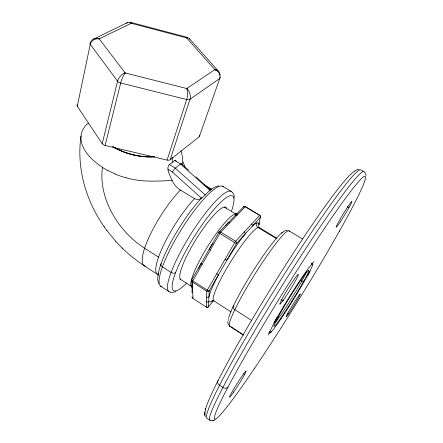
<?xml version="1.0" encoding="UTF-8"?>
<svg xmlns="http://www.w3.org/2000/svg" width="443" height="443" viewBox="0 0 443 443"><rect width="100%" height="100%" fill="white"/><g stroke="black" fill="none" stroke-linecap="round" stroke-linejoin="round"><path stroke-width="0.66" d="M258.568 226.711L260.296 217.363A1.683 1.534 10 0 0 259.759 215.232L235.648 241.258A1.772 0.288 -58.3 0 0 234.685 242.631L207.296 290.121A1.75 0.277 -57.6 0 0 206.798 291.278L206.272 307.149L206.682 306.822M172.194 157.243L172.299 162.692C163.711 165.865 169.985 175.085 172.161 180.534A16.258 12.338 49.8 0 0 180.428 190.08L194.549 198.674C201.41 202.158 205.458 193.181 210.541 190.097L195.961 176.818M191.902 281.72L192.057 290.132M80.997 136.162C76.157 169.558 86.928 203.99 107.029 230.714M182.366 164.414L182.522 157.271L181.076 150.841M268.452 334.958L269.626 331.32M158.295 273.049L157.642 279.317L158.605 283.581M181.237 164.159L181.265 163.672L180.738 163.722L175.278 168.146L172.321 171.995L201.51 198.182M220.021 77.148A3.599 1.744 19.5 0 1 219.739 78.466L199.306 136.682L170.19 159.718A3.594 2.088 18.2 0 1 167.094 160.089L105.096 145.476A3.671 2.132 14.9 0 1 102.206 143.715L77.281 106.198L90.239 44.366A3.749 1.805 14.6 0 1 90.654 42.594M204.821 413.291L205.624 408.524M102.206 143.715L117.583 81.196A7.581 4.336 -52.4 0 1 119.544 77.193L121.089 75.432A8.29 4.735 -52.4 0 1 125.192 72.957L186.769 88.522L187.433 89.48M105.096 145.476L120.69 83.002A7.631 1.534 -69 0 1 122.118 78.682L123.043 76.561A8.339 1.672 -69 0 1 125.192 72.957L99.21 38.829L97.787 38.491M167.094 160.089L186.702 99.525A7.542 2.636 -84.9 0 0 187.522 95.118L187.566 92.808A8.279 2.885 -84.9 0 0 186.769 88.528L214.844 69.623L216.156 70.066M170.19 159.718L189.953 99.298A7.503 5.05 75.4 0 0 190.307 95.705L189.61 92.676A8.267 5.56 75.4 0 0 186.769 88.528L187.273 89.492M307.514 275.967L310.111 271.182M273.924 322.892L277.113 317.182M192.987 298.266L192.317 281.986A1.739 0.316 -57.6 0 1 192.788 280.823L219.817 233.467A1.761 0.327 -58.3 0 1 220.78 232.11L245.228 206.77A1.672 0.293 -58.8 0 1 245.583 206.593M213.786 300.481L208.509 306.645A1.639 1.124 41.4 0 1 207.424 307.121M311.446 264.045L314.021 261.647M192.002 296.904A1.622 1.562 -0.3 0 0 192.711 298.305L206.25 307.071A1.634 1.573 5.6 0 0 208.509 306.645L209.218 290.824L236.59 243.423L260.296 217.363A1.678 1.312 41.7 0 0 259.426 215.287L245.228 206.77A1.667 1.301 43.4 0 0 243.285 207.147L218.781 232.453L191.847 279.694L191.874 280.712M176.214 161.186L175.528 160.205L174.968 160.233L172.299 162.692M126.449 23.318L128.033 22.366A7.719 4.779 79.1 0 1 131.217 23.291A7.681 2.071 -84.6 0 0 129.976 22.349M281.515 232.913L285.209 230.543L287.374 230.255M124.322 73.544L125.192 72.951L124.173 73.46M127.606 22.504L92.177 39.815A7.37 6.119 44.5 0 0 91.745 40.28M354.705 170.815L357.656 169.508L359.063 169.409M214.074 187.345L218.742 185.683M187.273 37.649L186.641 37.926L131.217 23.285L130.619 22.682M365.99 175.566C366.3 172.609 363.16 171.142 360.973 170.023A146.101 10.106 -58.2 0 0 275.302 288.615A146.101 10.106 -58.2 0 0 206.815 418.231L211.294 420.85L213.903 420.313M212.657 420.85L215.27 419.726M175.971 291.538L172.842 292.435L170.417 292.214M93.778 38.768L95.04 38.386A8.157 6.767 44.4 0 1 99.21 38.829L131.217 23.285L130.763 22.682M187.406 37.727L186.641 37.926L214.844 69.623A7.708 6.883 29.2 0 1 218.792 72.68L219.728 74.546A7.022 6.274 29.1 0 1 219.739 78.466L189.953 99.298A3.837 1.977 18.5 0 1 186.702 99.525L120.69 83.002A3.926 2.016 15.7 0 1 117.583 81.196L90.239 44.366A7.193 6.318 -11.1 0 1 92.332 40.867L94.143 39.648A7.896 6.933 -11.2 0 1 99.21 38.834L97.77 38.574M270.175 332.112L271.299 331.885M268.735 333.092L269.92 332.909M152.625 156.828L154.563 156.639M153.915 156.789C139.634 157.564 125.197 153.865 112.821 146.755A44.378 24.863 16.4 0 0 154.225 156.756M151.833 156.855L145.559 156.761L139.041 155.997M172.161 180.534C156.966 181.082 141.428 182.378 126.615 177.842M131.632 154.452L138.183 155.858M187.372 37.356L130.375 22.288M124.843 152.337L131.161 154.319M216.156 70.16L214.844 69.623A7.752 6.246 -27.1 0 1 218.742 71.522L219.656 73.023A7.06 5.687 -27.1 0 1 219.833 73.588M118.242 149.596L124.389 152.176M112.899 146.755L117.467 149.219M107.394 170.334L102.449 167.482A72.552 53.116 49.6 0 0 144.645 248.241L158.55 257.145M347.362 206.615L348.995 207.557M222.696 186.32L231.096 191.332M174.658 160.493L180.428 163.943L210.132 190.523M288.83 230.731L302.425 238.871M249.708 209.201L245.588 206.731A1.672 1.517 7.4 0 0 243.285 207.147M250.295 209.55L259.759 215.232M204.605 185.002L211.029 188.856M169.464 164.646L175.278 168.146L205.27 195.02M167.93 169.342L172.321 171.995M259.21 227.508L276.836 238.168M224.319 207.13L235.449 213.864A3.328 3.234 78.2 0 0 236.645 214.296M276.637 238.783L258.059 227.541A3.361 3.289 67.2 0 1 256.862 222.951M300.647 280.347L301.821 281.067A1.661 1.052 28.8 0 0 303.854 281.078M281.255 299.773L282.9 300.803M287.369 313.256L288.454 313.937M251.757 320.555L234.868 309.712A3.55 2.475 26.7 0 1 233.467 305.853M179.886 279.001L191.52 286.494M213.598 300.703L231.024 311.905M157.392 274.272C145.11 266.509 132.806 258.557 122.429 248.285L122.146 248.002M227.813 321.358L227.968 323.6L229.59 325.998L243.279 334.875M229.59 325.998L243.644 335.107M160.488 286.045L168.7 291.394M243.55 373.781L244.619 374.485M181.265 163.672L188.563 170.201M106.841 230.465L115.861 241.463M115.778 241.385L122.429 248.285M218.737 71.528L189.272 38.53A7.481 3.954 -55.4 0 0 186.641 37.932A7.52 1.052 -69 0 1 187.505 37.555L187.533 37.755M189.272 38.53L189.693 39.194M104.077 226.611L104.349 226.982M232.68 192.605L233.91 194.737L234.397 198.049M184.941 166.939L183.086 161.867M204.821 411.857L204.838 415.29L205.369 416.608M311.761 262.987L312.066 264.155M204.832 413.862L204.838 415.29M158.057 275.374A56.006 12.238 -58.1 0 1 158.339 273.425M158.439 272.905A56.006 12.238 -58.1 0 1 201.814 197.766M210.431 189.914A56.006 12.238 -58.1 0 1 213.936 187.749M161.114 263.591A3.45 2.381 20 0 0 162.409 266.847L171.059 272.412A3.461 2.392 20.8 0 0 175.672 272.456M208.31 188.402A50.436 11.435 -58 0 1 211.632 189.477M158.201 274.638A50.436 11.435 -58 0 1 163.65 245.034A50.436 11.435 -58 0 1 194.549 198.674M161.28 286.521A58.797 12.603 -58.1 0 1 181.259 229.679A58.797 12.603 -58.1 0 1 223.466 186.83M170.356 292.015A58.991 11.878 -58.1 0 1 190.158 235.233A58.991 11.878 -58.1 0 1 232.37 192.561M186.78 282.955A55.752 10.986 -58.1 0 1 175.932 271.786A55.752 10.986 -58.1 0 1 216.527 206.576A55.752 10.986 -58.1 0 1 231.512 211.106M145.697 266.215A50.17 12.426 -58 0 1 149.036 237.215A50.17 12.426 -58 0 1 180.428 190.08M126.593 177.97A53.382 30.069 17.4 0 1 115.296 174.165M115.429 173.961A52.651 29.421 17.4 0 1 107.483 170.256M102.66 167.338A52.025 29.986 16.9 0 1 88.284 123.126M180.816 279.622A42.583 8.384 -58.1 0 1 197.484 237.038A42.583 8.384 -58.1 0 1 226.511 208.06M90.821 41.958A7.37 6.119 44.5 0 1 91.374 40.795M219.938 74.169A7.06 5.687 -27.1 0 1 219.944 75.382M77.281 106.198A3.516 1.922 13.7 0 1 77.16 104.83M199.693 135.464A3.383 1.861 19.4 0 1 199.306 136.682M278.248 315.964A1.772 1.202 29.5 0 1 278.187 316.939M306.423 271.581A31.292 1.91 -58.2 0 1 306.257 272.113M306.002 272.794A31.292 1.91 -58.2 0 1 291.572 298.438A31.292 1.91 -58.2 0 1 274.953 322.814M214.035 300.924A43.132 6.246 -58.1 0 1 231.296 260.772A43.132 6.246 -58.1 0 1 259.581 227.813M192.052 286.782A42.766 7.681 -58.1 0 1 207.856 246.147A42.766 7.681 -58.1 0 1 237.249 214.312M206.432 301.816A1.672 1.606 5.2 0 0 208.747 301.378A46.415 6.922 -58.1 0 0 212.701 300.647M206.599 297.02A1.706 1.634 4.8 0 0 208.963 296.577A46.415 6.922 -58.1 0 1 218.659 274.477A1.761 0.399 30.2 0 1 216.743 273.746M192.461 287.922A1.694 1.617 -0.5 0 1 192.002 285.674M192.583 292.873A1.661 1.589 -0.4 0 1 192.135 290.663M210.32 250.107A1.755 0.354 29.8 0 1 209.323 249.049A46.116 8.085 -58.1 0 1 212.983 243.262M202.108 264.493A1.75 0.393 29.8 0 1 201.139 263.402A46.116 8.085 -58.1 0 0 198.398 268.835M225.066 259.316A1.766 0.36 30.1 0 0 226.971 260.08A46.415 6.922 -58.1 0 1 245.14 234.026A1.739 1.323 42 0 0 244.226 231.888M237.022 215.276A1.7 1.307 43.6 0 0 235.061 215.641A46.116 8.085 -58.1 0 1 237.271 213.952M229.596 222.973A1.728 1.312 43.7 0 0 227.619 223.327A46.116 8.085 -58.1 0 0 225.902 225.387M251.447 224.003A1.711 1.323 41.9 0 1 252.338 226.113A46.415 6.922 -58.1 0 1 258.878 224.573A1.645 1.506 10.3 0 0 258.823 222.895M192.561 297.497A1.628 1.119 42.5 0 1 192.356 297.148M211.848 301.223A3.289 3.101 59.3 0 1 212.657 300.315M228.311 320.411A52.7 5.964 -58.1 0 1 228.35 319.481M228.566 318.284A52.7 5.964 -58.1 0 1 228.804 317.343M228.953 316.828A52.7 5.964 -58.1 0 1 253.678 270.13A52.7 5.964 -58.1 0 1 282.407 232.503M229.972 326.231A56.128 6.102 -58.1 0 1 255.318 273.475A56.128 6.102 -58.1 0 1 289.417 231.467M210.591 420.197A146.262 9.441 -58.2 0 1 276.028 295.442A146.262 9.441 -58.2 0 1 364.057 171.751M227.935 387.154A3.981 3.051 31.2 0 1 222.829 387.415L219.523 385.183A3.97 3.051 30.7 0 1 218.045 380.498M339.46 230.941A3.012 1.722 27.8 0 1 339.266 231.6M205.596 409.271A142.375 10.499 -58.2 0 1 276.415 279.599A142.375 10.499 -58.2 0 1 354.826 171.314M235.648 241.258L220.78 232.11A1.761 1.318 43.8 0 0 218.781 232.453A1.761 0.31 29.7 0 0 219.817 233.467L234.685 242.631A1.778 0.316 29.9 0 0 236.59 243.423A1.778 1.329 42.2 0 0 235.648 241.258M207.296 290.121L192.788 280.823A1.739 0.437 29.9 0 1 191.847 279.694A1.739 1.65 -0.6 0 0 192.317 281.986L206.798 291.278A1.744 1.672 4.5 0 0 209.218 290.824A1.75 0.437 30.3 0 1 207.296 290.121M281.316 318.29A40.64 2.392 -58.2 0 0 312.836 263.962A40.64 2.392 -58.2 0 0 279.815 312.858A40.64 2.392 -58.2 0 0 281.316 318.29M283.957 313.489A33.003 1.944 -58.2 0 0 308.782 270.352A33.003 1.944 -58.2 0 0 281.355 311.307A33.003 1.944 -58.2 0 0 283.957 313.489M254.62 368.249A142.856 8.55 -58.2 0 0 365.553 176.951A142.856 8.55 -58.2 0 0 249.559 348.381A142.856 8.55 -58.2 0 0 254.62 368.249M340.335 221.755A15.189 0.875 -58.6 0 0 351.947 201.404A15.189 0.875 -58.6 0 0 339.742 219.833A15.189 0.875 -58.6 0 0 340.335 221.755M288.858 313.362A13.434 0.698 -58.2 0 0 300.282 294.29A13.434 0.698 -58.2 0 0 290.58 308.356A13.434 0.698 -58.2 0 0 288.858 313.362M283.359 300.16A17.559 1.191 -58.2 0 0 298.283 275.02A17.559 1.191 -58.2 0 0 285.536 292.856A17.559 1.191 -58.2 0 0 283.359 300.16M233.671 392.072A15.527 0.903 -57.7 0 0 246.208 371.018A15.527 0.903 -57.7 0 0 233.771 388.998A15.527 0.903 -57.7 0 0 233.671 392.072"/></g></svg>
